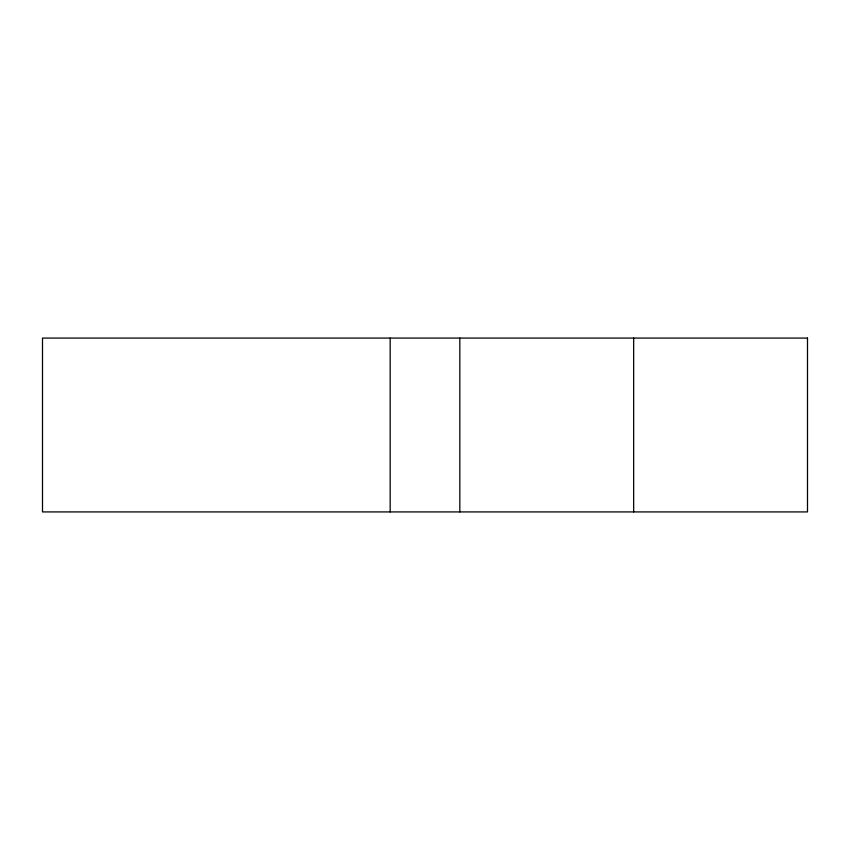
<?xml version="1.0" encoding="UTF-8"?>
<svg xmlns="http://www.w3.org/2000/svg" width="850" height="850" viewBox="0 0 850 850"><rect width="100%" height="100%" fill="white"/><g stroke="black" fill="none" stroke-linecap="round" stroke-linejoin="round"><path stroke-width="1.27" d="M633.664 338.077L633.664 511.923M459.829 338.077L459.829 511.923M390.171 338.077L390.171 511.923M807.5 338.077L42.5 338.077L42.5 511.923L807.5 511.923L807.5 338.077"/></g></svg>
